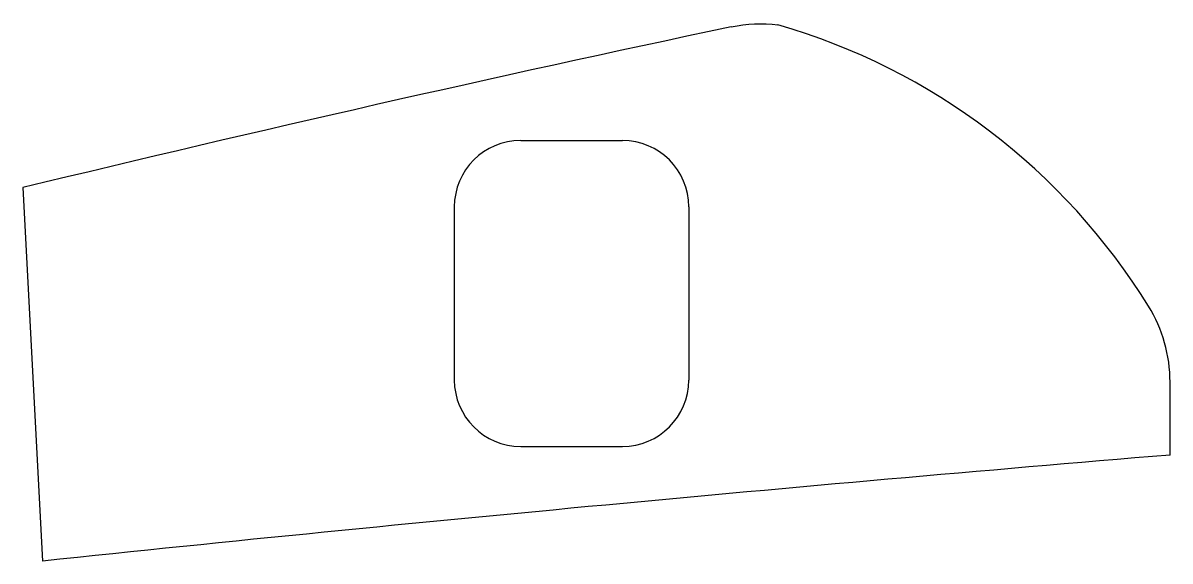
# Model space of a CAD drawing. Extents: x 0 to 398, y 3 to 189.
import ezdxf

# ---------------------------------------------------------------- set-up
doc = ezdxf.new("R2010")
doc.units = 0
doc.layers.get('0').update_dxf_attribs({"linetype": 'CONTINUOUS'})

msp = doc.modelspace()

# ---------------------------------------------------------------- linework, layer by layer
for p, q in [((172.74, 148.7), (207.96, 148.7)), ((149.74, 125.7), (149.74, 65.7)), ((230.96, 125.7), (230.96, 65.7)), ((397.66, 39.69), (397.66, 64.99)), ((172.74, 42.7), (207.96, 42.7))]:
    msp.add_line(p, q)
at = {"color": 7, "linetype": 'CONTINUOUS'}
msp.add_line((0.32, 132.36), (7.04, 2.96), dxfattribs=at)
at = {"linetype": 'CONTINUOUS'}
for centre, radius, start, end in [((2009.7, -8150.69), 8523.3, 101.944516, 103.635965), ((1901.84, -18052.39), 18154.51, 94.752631, 95.990893)]:
    msp.add_arc(centre, radius, start, end, dxfattribs=at)
at = {"extrusion": (0, 0, -1)}
msp.add_arc((-256.03, 139.15), 50, 78.0555, 96.6606, dxfattribs=at)
for centre, radius, start, end in [((199.56, -26.39), 224.02, 31.6749, 73.8611), ((172.74, 125.7), 23, 90, 180), ((207.96, 125.7), 23, 0, 90), ((347.66, 64.99), 50, 0, 31.6749), ((172.74, 65.7), 23, 180, 270), ((207.96, 65.7), 23, 270, 0)]:
    msp.add_arc(centre, radius, start, end)

doc.saveas('drawing.dxf')
